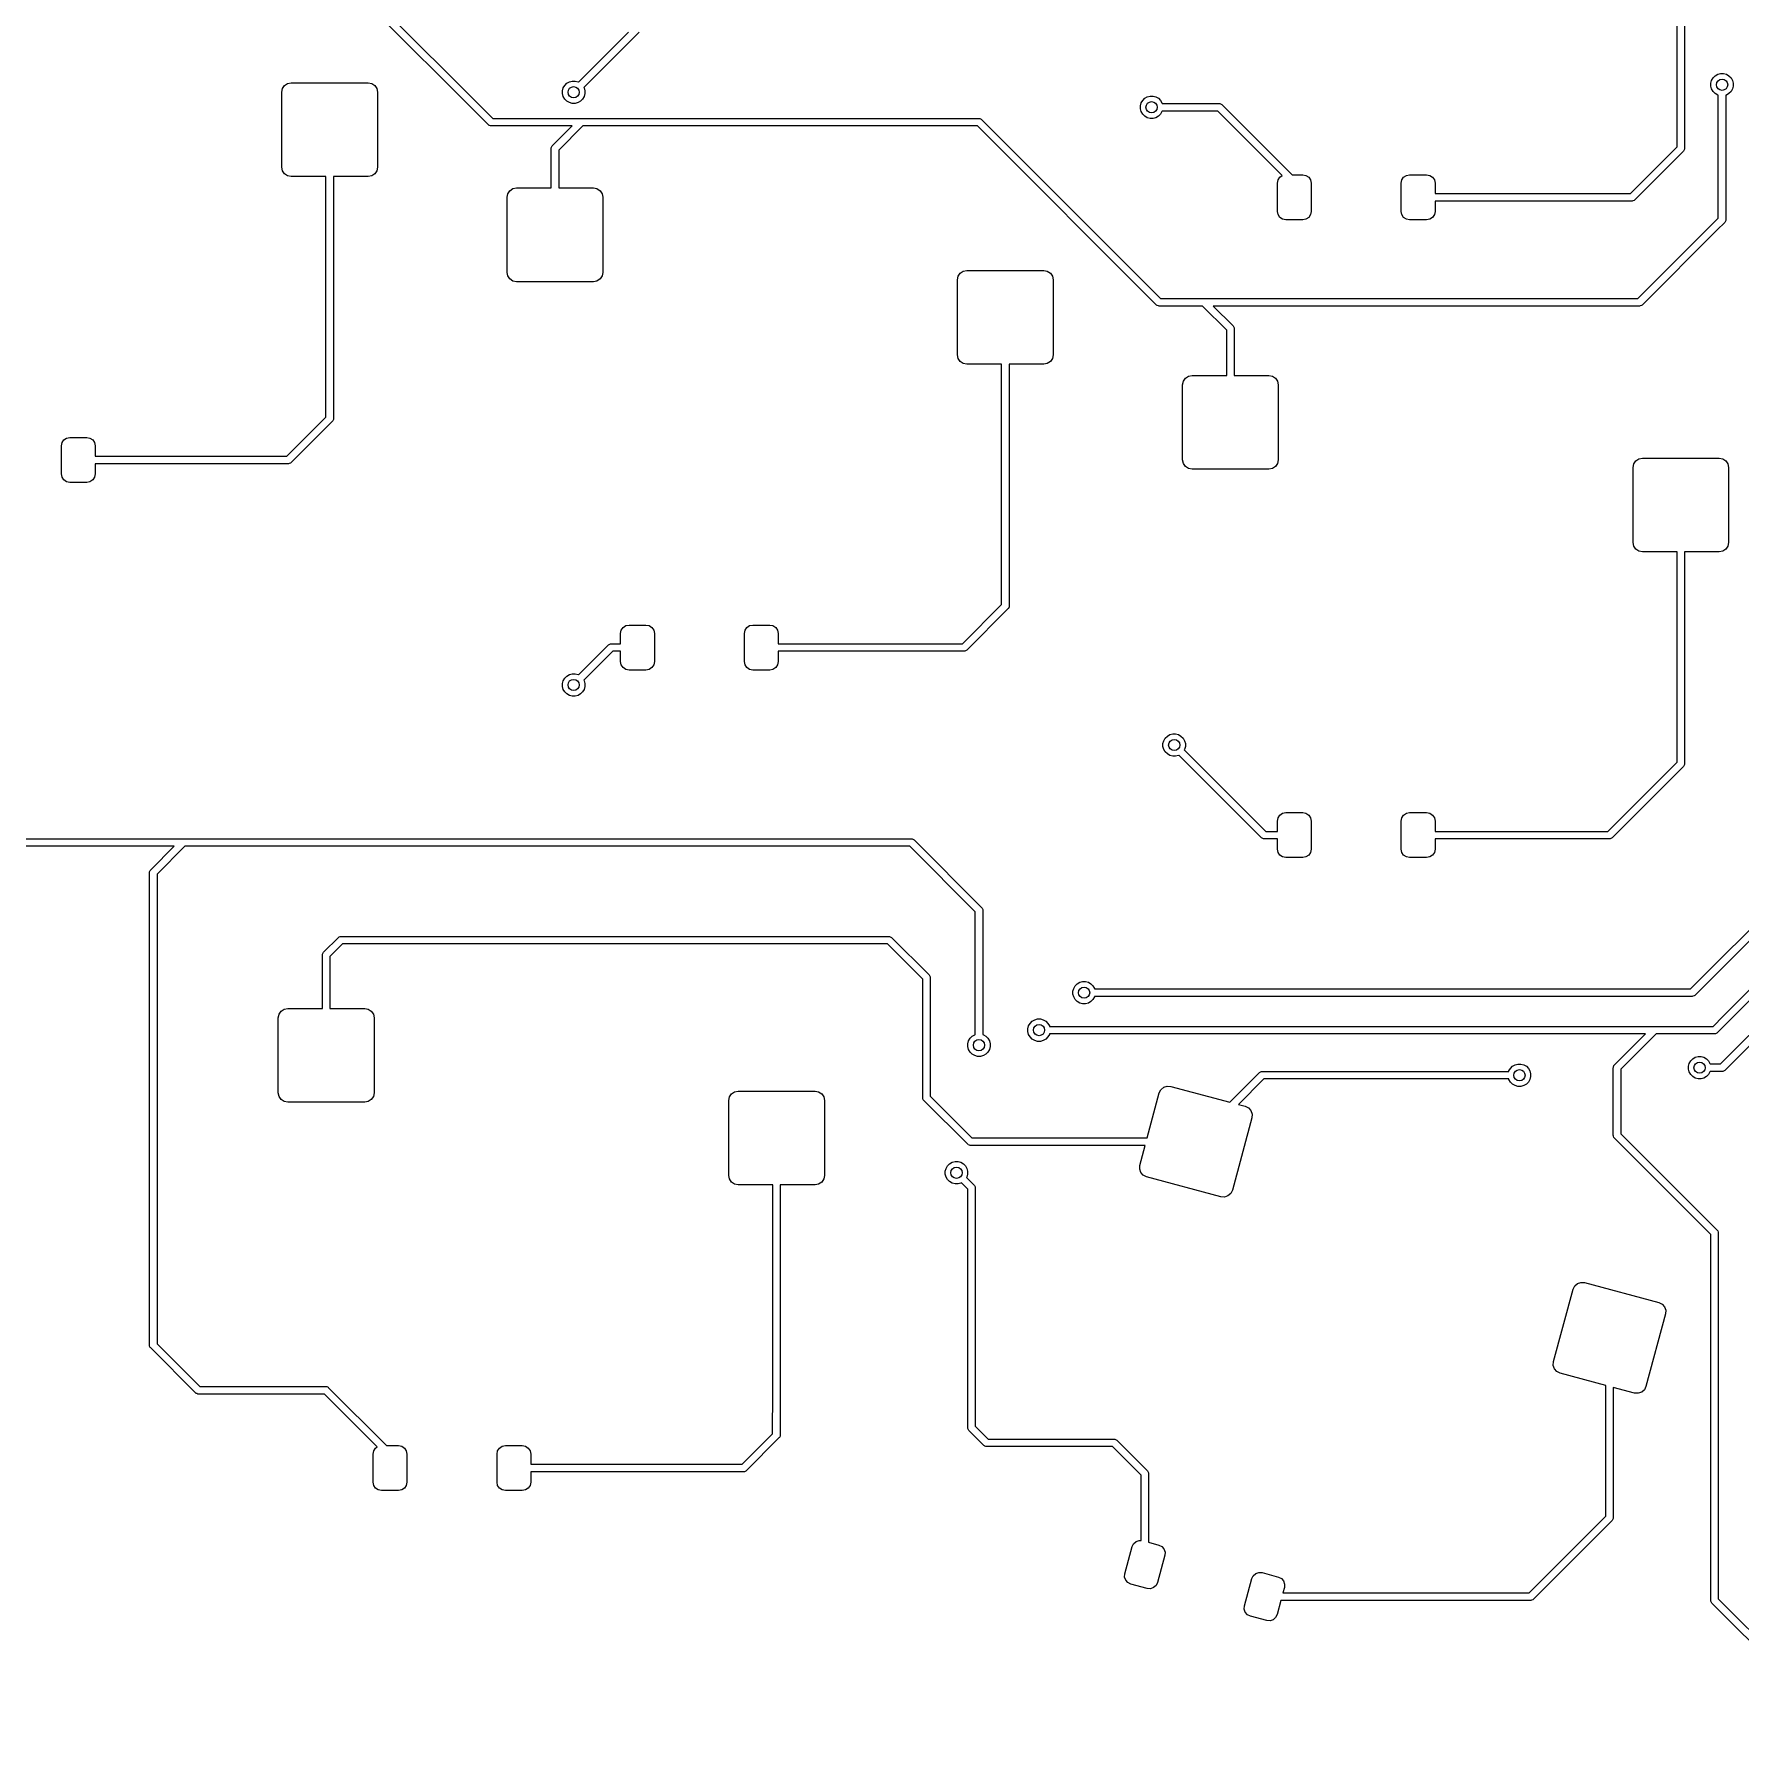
# Model space of a CAD drawing. Extents: x -0.32 to 5.67, y -3.44 to 0.73.
# Drawn here: x 2.151 to 3.941, y -3.153 to -1.364 of the extents above; entities that cross this region are included whole.
import ezdxf

# ---------------------------------------------------------------- set-up
doc = ezdxf.new("R2010")
doc.units = 0
doc.header["$MEASUREMENT"] = 0
doc.layers.add('BLACK', color=7, linetype='CONTINUOUS')

msp = doc.modelspace()

# ---------------------------------------------------------------- linework, layer by layer
at = {"layer": 'BLACK', "linetype": 'CONTINUOUS'}
for p, q in [((3.874, -1.4826), (3.874, -1.2382)), ((3.8819, -1.2382), (3.8819, -1.4843)), ((2.6271, -1.4595), (2.4472, -1.2795)), ((2.4516, -1.2728), (2.6316, -1.4528)), ((2.7216, -1.4146), (2.7741, -1.3621)), ((2.7851, -1.3622), (2.7271, -1.4202)), ((2.7093, -1.4158), (2.712, -1.4143)), ((2.712, -1.4143), (2.715, -1.4135)), ((2.715, -1.4135), (2.7181, -1.4135)), ((2.7181, -1.4135), (2.7211, -1.4143)), ((2.7211, -1.4143), (2.7216, -1.4146)), ((3.9095, -1.4158), (3.9103, -1.4128)), ((3.9103, -1.4128), (3.9119, -1.4101)), ((3.9119, -1.4101), (3.9141, -1.408)), ((3.9141, -1.408), (3.9167, -1.4064)), ((3.9167, -1.4064), (3.9197, -1.4056)), ((3.9197, -1.4056), (3.9228, -1.4056)), ((3.9228, -1.4056), (3.9258, -1.4064)), ((3.9258, -1.4064), (3.9284, -1.408)), ((3.9284, -1.408), (3.9306, -1.4101)), ((3.9306, -1.4101), (3.9322, -1.4128)), ((3.9322, -1.4128), (3.933, -1.4158)), ((2.4104, -1.4252), (2.4112, -1.4214)), ((2.4104, -1.5039), (2.4104, -1.4252)), ((2.4112, -1.4214), (2.4133, -1.4182)), ((2.4133, -1.4182), (2.4165, -1.4161)), ((2.4165, -1.4161), (2.4203, -1.4154)), ((2.4203, -1.4154), (2.501, -1.4154)), ((2.501, -1.4154), (2.5048, -1.4161)), ((2.5048, -1.4161), (2.5079, -1.4182)), ((2.5079, -1.4182), (2.5101, -1.4214)), ((2.5101, -1.4214), (2.5108, -1.4252)), ((2.5108, -1.4252), (2.5108, -1.5039)), ((2.7048, -1.4237), (2.7056, -1.4207)), ((2.7048, -1.4267), (2.7048, -1.4237)), ((2.7056, -1.4297), (2.7048, -1.4267)), ((2.7056, -1.4207), (2.7072, -1.418)), ((2.7072, -1.4324), (2.7056, -1.4297)), ((2.7072, -1.418), (2.7093, -1.4158)), ((2.7274, -1.4297), (2.7259, -1.4324)), ((2.7271, -1.4202), (2.7274, -1.4207)), ((2.7274, -1.4207), (2.7282, -1.4237)), ((2.7282, -1.4267), (2.7274, -1.4297)), ((2.7282, -1.4237), (2.7282, -1.4267)), ((3.3135, -1.4338), (3.3156, -1.4316)), ((3.3156, -1.4316), (3.3183, -1.43)), ((3.3183, -1.43), (3.3213, -1.4292)), ((3.3213, -1.4292), (3.3244, -1.4292)), ((3.3244, -1.4292), (3.3274, -1.43)), ((3.3274, -1.43), (3.33, -1.4316)), ((3.33, -1.4316), (3.3322, -1.4338)), ((3.9095, -1.4189), (3.9095, -1.4158)), ((3.9103, -1.4218), (3.9095, -1.4189)), ((3.9119, -1.4245), (3.9103, -1.4218)), ((3.9141, -1.4267), (3.9119, -1.4245)), ((3.9167, -1.4282), (3.9141, -1.4267)), ((3.9173, -1.4284), (3.9167, -1.4282)), ((3.9173, -1.5574), (3.9173, -1.4284)), ((3.9258, -1.4282), (3.9252, -1.4284)), ((3.9252, -1.4284), (3.9252, -1.5591)), ((3.9284, -1.4267), (3.9258, -1.4282)), ((3.9306, -1.4245), (3.9284, -1.4267)), ((3.9322, -1.4218), (3.9306, -1.4245)), ((3.933, -1.4189), (3.9322, -1.4218)), ((3.933, -1.4158), (3.933, -1.4189)), ((2.7093, -1.4346), (2.7072, -1.4324)), ((2.712, -1.4361), (2.7093, -1.4346)), ((2.715, -1.4369), (2.712, -1.4361)), ((2.7181, -1.4369), (2.715, -1.4369)), ((2.7211, -1.4361), (2.7181, -1.4369)), ((2.7237, -1.4346), (2.7211, -1.4361)), ((2.7259, -1.4324), (2.7237, -1.4346)), ((3.3111, -1.4394), (3.3119, -1.4364)), ((3.3111, -1.4425), (3.3111, -1.4394)), ((3.3119, -1.4455), (3.3111, -1.4425)), ((3.3119, -1.4364), (3.3135, -1.4338)), ((3.3135, -1.4481), (3.3119, -1.4455)), ((3.3156, -1.4503), (3.3135, -1.4481)), ((3.3322, -1.4481), (3.33, -1.4503)), ((3.3322, -1.4338), (3.3337, -1.4364)), ((3.3337, -1.4455), (3.3322, -1.4481)), ((3.3337, -1.4364), (3.3339, -1.437)), ((3.3339, -1.4449), (3.3337, -1.4455)), ((3.3339, -1.437), (3.3937, -1.437)), ((3.3921, -1.4449), (3.3339, -1.4449)), ((3.4599, -1.5127), (3.3921, -1.4449)), ((3.3937, -1.437), (3.3945, -1.4371)), ((3.3945, -1.4371), (3.3959, -1.4377)), ((3.3959, -1.4377), (3.3965, -1.4382)), ((3.3965, -1.4382), (3.4701, -1.5118)), ((2.6277, -1.46), (2.6271, -1.4595)), ((2.6281, -1.4601), (2.6277, -1.46)), ((2.6292, -1.4606), (2.6281, -1.4601)), ((2.6299, -1.4606), (2.6292, -1.4606)), ((2.7149, -1.4606), (2.6299, -1.4606)), ((2.6316, -1.4528), (2.7244, -1.4528)), ((2.6941, -1.4815), (2.7149, -1.4606)), ((2.726, -1.4606), (2.7008, -1.4859)), ((2.7244, -1.4528), (3.1417, -1.4528)), ((3.1401, -1.4606), (2.726, -1.4606)), ((3.3279, -1.6485), (3.1401, -1.4606)), ((3.1417, -1.4528), (3.1425, -1.4528)), ((3.1425, -1.4528), (3.1439, -1.4534)), ((3.1439, -1.4534), (3.1445, -1.4539)), ((3.1445, -1.4539), (3.3323, -1.6417)), ((3.3183, -1.4519), (3.3156, -1.4503)), ((3.3213, -1.4527), (3.3183, -1.4519)), ((3.3244, -1.4527), (3.3213, -1.4527)), ((3.3274, -1.4519), (3.3244, -1.4527)), ((3.33, -1.4503), (3.3274, -1.4519)), ((2.6929, -1.4843), (2.693, -1.4835)), ((2.6929, -1.5256), (2.6929, -1.4843)), ((2.693, -1.4835), (2.6936, -1.4821)), ((2.6936, -1.4821), (2.6941, -1.4815)), ((2.6936, -1.4821), (2.6936, -1.4821)), ((2.7008, -1.4859), (2.7008, -1.5256)), ((3.8251, -1.5315), (3.874, -1.4826)), ((3.8818, -1.485), (3.8812, -1.4864)), ((3.8819, -1.4843), (3.8818, -1.485)), ((2.4112, -1.5077), (2.4104, -1.5039)), ((2.5108, -1.5039), (2.5101, -1.5077)), ((3.8807, -1.487), (3.8296, -1.5382)), ((3.8812, -1.4864), (3.8807, -1.487)), ((2.4133, -1.5109), (2.4112, -1.5077)), ((2.4165, -1.513), (2.4133, -1.5109)), ((2.4203, -1.5138), (2.4165, -1.513)), ((2.4567, -1.5138), (2.4203, -1.5138)), ((2.4567, -1.7661), (2.4567, -1.5138)), ((2.501, -1.5138), (2.4646, -1.5138)), ((2.4646, -1.5138), (2.4646, -1.7677)), ((2.5048, -1.513), (2.501, -1.5138)), ((2.5079, -1.5109), (2.5048, -1.513)), ((2.5101, -1.5077), (2.5079, -1.5109)), ((3.4547, -1.5207), (3.4554, -1.5173)), ((3.4547, -1.5502), (3.4547, -1.5207)), ((3.4554, -1.5173), (3.4573, -1.5144)), ((3.4573, -1.5144), (3.4599, -1.5127)), ((3.4701, -1.5118), (3.4813, -1.5118)), ((3.4813, -1.5118), (3.4847, -1.5125)), ((3.4847, -1.5125), (3.4876, -1.5144)), ((3.4876, -1.5144), (3.4895, -1.5173)), ((3.4895, -1.5173), (3.4902, -1.5207)), ((3.4902, -1.5207), (3.4902, -1.5502)), ((3.5846, -1.5207), (3.5853, -1.5173)), ((3.5846, -1.5502), (3.5846, -1.5207)), ((3.5853, -1.5173), (3.5872, -1.5144)), ((3.5872, -1.5144), (3.5901, -1.5125)), ((3.5901, -1.5125), (3.5935, -1.5118)), ((3.5935, -1.5118), (3.6112, -1.5118)), ((3.6112, -1.5118), (3.6146, -1.5125)), ((3.6146, -1.5125), (3.6175, -1.5144)), ((3.6175, -1.5144), (3.6194, -1.5173)), ((3.6194, -1.5173), (3.6201, -1.5207)), ((3.6201, -1.5207), (3.6201, -1.5315)), ((2.6467, -1.5354), (2.6474, -1.5317)), ((2.6467, -1.6142), (2.6467, -1.5354)), ((2.6474, -1.5317), (2.6495, -1.5285)), ((2.6495, -1.5285), (2.6527, -1.5263)), ((2.6527, -1.5263), (2.6565, -1.5256)), ((2.6565, -1.5256), (2.6929, -1.5256)), ((2.7008, -1.5256), (2.7372, -1.5256)), ((2.7372, -1.5256), (2.741, -1.5263)), ((2.741, -1.5263), (2.7442, -1.5285)), ((2.7442, -1.5285), (2.7463, -1.5317)), ((2.7463, -1.5317), (2.747, -1.5354)), ((2.747, -1.5354), (2.747, -1.6142)), ((3.6201, -1.5315), (3.8251, -1.5315)), ((3.8268, -1.5394), (3.6201, -1.5394)), ((3.6201, -1.5394), (3.6201, -1.5502)), ((3.8275, -1.5393), (3.8268, -1.5394)), ((3.829, -1.5387), (3.8275, -1.5393)), ((3.8296, -1.5382), (3.829, -1.5387)), ((3.4554, -1.5536), (3.4547, -1.5502)), ((3.4573, -1.5565), (3.4554, -1.5536)), ((3.4602, -1.5584), (3.4573, -1.5565)), ((3.4876, -1.5565), (3.4847, -1.5584)), ((3.4895, -1.5536), (3.4876, -1.5565)), ((3.4902, -1.5502), (3.4895, -1.5536)), ((3.5853, -1.5536), (3.5846, -1.5502)), ((3.5872, -1.5565), (3.5853, -1.5536)), ((3.5901, -1.5584), (3.5872, -1.5565)), ((3.6175, -1.5565), (3.6146, -1.5584)), ((3.6194, -1.5536), (3.6175, -1.5565)), ((3.6201, -1.5502), (3.6194, -1.5536)), ((3.9106, -1.5641), (3.9173, -1.5574)), ((3.4636, -1.5591), (3.4602, -1.5584)), ((3.4813, -1.5591), (3.4636, -1.5591)), ((3.4847, -1.5584), (3.4813, -1.5591)), ((3.5935, -1.5591), (3.5901, -1.5584)), ((3.6112, -1.5591), (3.5935, -1.5591)), ((3.6146, -1.5584), (3.6112, -1.5591)), ((3.833, -1.6417), (3.9106, -1.5641)), ((3.9162, -1.5697), (3.8374, -1.6485)), ((3.924, -1.5618), (3.9162, -1.5697)), ((3.9162, -1.5697), (3.9162, -1.5697)), ((3.9245, -1.5612), (3.924, -1.5618)), ((3.9251, -1.5598), (3.9245, -1.5612)), ((3.9252, -1.5591), (3.9251, -1.5598)), ((2.6474, -1.6179), (2.6467, -1.6142)), ((2.6495, -1.6211), (2.6474, -1.6179)), ((2.6527, -1.6233), (2.6495, -1.6211)), ((2.6565, -1.624), (2.6527, -1.6233)), ((2.7372, -1.624), (2.6565, -1.624)), ((2.741, -1.6233), (2.7372, -1.624)), ((2.7442, -1.6211), (2.741, -1.6233)), ((2.7463, -1.6179), (2.7442, -1.6211)), ((2.747, -1.6142), (2.7463, -1.6179)), ((3.1191, -1.622), (3.1198, -1.6183)), ((3.1191, -1.7008), (3.1191, -1.622)), ((3.1198, -1.6183), (3.122, -1.6151)), ((3.122, -1.6151), (3.1252, -1.613)), ((3.1252, -1.613), (3.1289, -1.6122)), ((3.1289, -1.6122), (3.2096, -1.6122)), ((3.2096, -1.6122), (3.2134, -1.613)), ((3.2134, -1.613), (3.2166, -1.6151)), ((3.2166, -1.6151), (3.2187, -1.6183)), ((3.2187, -1.6183), (3.2195, -1.622)), ((3.2195, -1.622), (3.2195, -1.7008)), ((3.3323, -1.6417), (3.378, -1.6417)), ((3.378, -1.6417), (3.833, -1.6417)), ((3.3285, -1.6489), (3.3279, -1.6485)), ((3.3299, -1.6495), (3.3285, -1.6489)), ((3.3307, -1.6496), (3.3299, -1.6495)), ((3.3763, -1.6496), (3.3307, -1.6496)), ((3.4016, -1.6749), (3.3763, -1.6496)), ((3.8346, -1.6496), (3.3875, -1.6496)), ((3.3875, -1.6496), (3.4083, -1.6704)), ((3.8354, -1.6495), (3.8346, -1.6496)), ((3.8368, -1.6489), (3.8354, -1.6495)), ((3.8374, -1.6485), (3.8368, -1.6489)), ((3.4016, -1.7224), (3.4016, -1.6749)), ((3.4083, -1.6704), (3.4088, -1.671)), ((3.4088, -1.671), (3.4088, -1.671)), ((3.4088, -1.671), (3.4094, -1.6725)), ((3.4094, -1.6725), (3.4094, -1.6732)), ((3.4094, -1.6732), (3.4094, -1.7224)), ((3.1198, -1.7046), (3.1191, -1.7008)), ((3.2195, -1.7008), (3.2187, -1.7046)), ((3.122, -1.7077), (3.1198, -1.7046)), ((3.1252, -1.7099), (3.122, -1.7077)), ((3.1289, -1.7106), (3.1252, -1.7099)), ((3.1654, -1.7106), (3.1289, -1.7106)), ((3.1654, -1.9629), (3.1654, -1.7106)), ((3.2096, -1.7106), (3.1732, -1.7106)), ((3.1732, -1.7106), (3.1732, -1.9646)), ((3.2134, -1.7099), (3.2096, -1.7106)), ((3.2166, -1.7077), (3.2134, -1.7099)), ((3.2187, -1.7046), (3.2166, -1.7077)), ((3.3553, -1.7323), (3.3561, -1.7285)), ((3.3553, -1.811), (3.3553, -1.7323)), ((3.3561, -1.7285), (3.3582, -1.7253)), ((3.3582, -1.7253), (3.3614, -1.7232)), ((3.3614, -1.7232), (3.3652, -1.7224)), ((3.3652, -1.7224), (3.4016, -1.7224)), ((3.4094, -1.7224), (3.4459, -1.7224)), ((3.4459, -1.7224), (3.4496, -1.7232)), ((3.4496, -1.7232), (3.4528, -1.7253)), ((3.4528, -1.7253), (3.455, -1.7285)), ((3.455, -1.7285), (3.4557, -1.7323)), ((3.4557, -1.7323), (3.4557, -1.811)), ((2.4157, -1.8071), (2.4567, -1.7661)), ((2.4634, -1.7705), (2.4201, -1.8138)), ((2.4639, -1.7699), (2.4634, -1.7705)), ((2.4645, -1.7685), (2.4639, -1.7699)), ((2.4646, -1.7677), (2.4645, -1.7685)), ((2.1798, -1.7929), (2.1817, -1.79)), ((2.1817, -1.79), (2.1846, -1.7881)), ((2.1846, -1.7881), (2.188, -1.7874)), ((2.188, -1.7874), (2.2057, -1.7874)), ((2.2057, -1.7874), (2.2091, -1.7881)), ((2.2091, -1.7881), (2.212, -1.79)), ((2.212, -1.79), (2.2139, -1.7929)), ((2.1791, -1.7963), (2.1798, -1.7929)), ((2.1791, -1.8258), (2.1791, -1.7963)), ((2.2139, -1.7929), (2.2146, -1.7963)), ((2.2146, -1.7963), (2.2146, -1.8071)), ((2.2146, -1.8071), (2.4157, -1.8071)), ((2.1798, -1.8292), (2.1791, -1.8258)), ((2.2146, -1.8258), (2.2139, -1.8292)), ((2.4173, -1.815), (2.2146, -1.815)), ((2.2146, -1.815), (2.2146, -1.8258)), ((2.4181, -1.8149), (2.4173, -1.815)), ((2.4195, -1.8143), (2.4181, -1.8149)), ((2.4201, -1.8138), (2.4195, -1.8143)), ((3.3561, -1.8148), (3.3553, -1.811)), ((3.3582, -1.818), (3.3561, -1.8148)), ((3.3614, -1.8201), (3.3582, -1.818)), ((3.3652, -1.8209), (3.3614, -1.8201)), ((3.4459, -1.8209), (3.3652, -1.8209)), ((3.4496, -1.8201), (3.4459, -1.8209)), ((3.4528, -1.818), (3.4496, -1.8201)), ((3.455, -1.8148), (3.4528, -1.818)), ((3.4557, -1.811), (3.455, -1.8148)), ((3.8278, -1.8189), (3.8285, -1.8151)), ((3.8278, -1.8976), (3.8278, -1.8189)), ((3.8285, -1.8151), (3.8306, -1.8119)), ((3.8306, -1.8119), (3.8338, -1.8098)), ((3.8338, -1.8098), (3.8376, -1.8091)), ((3.8376, -1.8091), (3.9183, -1.8091)), ((3.9183, -1.8091), (3.9221, -1.8098)), ((3.9221, -1.8098), (3.9253, -1.8119)), ((3.9253, -1.8119), (3.9274, -1.8151)), ((3.9274, -1.8151), (3.9281, -1.8189)), ((3.9281, -1.8189), (3.9281, -1.8976)), ((2.1817, -1.8321), (2.1798, -1.8292)), ((2.1846, -1.834), (2.1817, -1.8321)), ((2.188, -1.8346), (2.1846, -1.834)), ((2.2057, -1.8346), (2.188, -1.8346)), ((2.2091, -1.834), (2.2057, -1.8346)), ((2.212, -1.8321), (2.2091, -1.834)), ((2.2139, -1.8292), (2.212, -1.8321)), ((3.8285, -1.9014), (3.8278, -1.8976)), ((3.9281, -1.8976), (3.9274, -1.9014)), ((3.8306, -1.9046), (3.8285, -1.9014)), ((3.8338, -1.9067), (3.8306, -1.9046)), ((3.8376, -1.9075), (3.8338, -1.9067)), ((3.874, -1.9075), (3.8376, -1.9075)), ((3.874, -2.1283), (3.874, -1.9075)), ((3.9183, -1.9075), (3.8819, -1.9075)), ((3.8819, -1.9075), (3.8819, -2.1299)), ((3.9221, -1.9067), (3.9183, -1.9075)), ((3.9253, -1.9046), (3.9221, -1.9067)), ((3.9274, -1.9014), (3.9253, -1.9046)), ((3.1244, -2.0039), (3.1654, -1.9629)), ((3.1721, -1.9674), (3.1288, -2.0107)), ((3.1726, -1.9668), (3.1721, -1.9674)), ((3.1732, -1.9653), (3.1726, -1.9668)), ((3.1732, -1.9646), (3.1732, -1.9653)), ((2.7664, -1.9897), (2.7683, -1.9868)), ((2.7683, -1.9868), (2.7712, -1.9849)), ((2.7712, -1.9849), (2.7746, -1.9843)), ((2.7746, -1.9843), (2.7923, -1.9843)), ((2.7923, -1.9843), (2.7957, -1.9849)), ((2.7957, -1.9849), (2.7986, -1.9868)), ((2.7986, -1.9868), (2.8005, -1.9897)), ((2.8963, -1.9897), (2.8983, -1.9868)), ((2.8983, -1.9868), (2.9011, -1.9849)), ((2.9011, -1.9849), (2.9045, -1.9843)), ((2.9045, -1.9843), (2.9222, -1.9843)), ((2.9222, -1.9843), (2.9256, -1.9849)), ((2.9256, -1.9849), (2.9285, -1.9868)), ((2.9285, -1.9868), (2.9304, -1.9897)), ((2.7216, -2.0366), (2.7531, -2.0051)), ((2.7531, -2.0051), (2.7537, -2.0046)), ((2.7537, -2.0046), (2.7551, -2.004)), ((2.7551, -2.004), (2.7559, -2.0039)), ((2.7559, -2.0039), (2.7657, -2.0039)), ((2.7657, -1.9931), (2.7664, -1.9897)), ((2.7657, -2.0039), (2.7657, -1.9931)), ((2.8005, -1.9897), (2.8012, -1.9931)), ((2.8012, -1.9931), (2.8012, -2.0226)), ((2.8957, -1.9931), (2.8963, -1.9897)), ((2.8957, -2.0226), (2.8957, -1.9931)), ((2.9304, -1.9897), (2.9311, -1.9931)), ((2.9311, -1.9931), (2.9311, -2.0039)), ((2.9311, -2.0039), (3.1244, -2.0039)), ((2.7575, -2.0118), (2.7271, -2.0422)), ((2.7657, -2.0118), (2.7575, -2.0118)), ((2.7657, -2.0226), (2.7657, -2.0118)), ((2.7664, -2.026), (2.7657, -2.0226)), ((2.8012, -2.0226), (2.8005, -2.026)), ((2.8963, -2.026), (2.8957, -2.0226)), ((2.9311, -2.0226), (2.9304, -2.026)), ((3.126, -2.0118), (2.9311, -2.0118)), ((2.9311, -2.0118), (2.9311, -2.0226)), ((3.1268, -2.0117), (3.126, -2.0118)), ((3.1282, -2.0111), (3.1268, -2.0117)), ((3.1288, -2.0107), (3.1282, -2.0111)), ((2.7056, -2.0427), (2.7072, -2.0401)), ((2.7072, -2.0401), (2.7093, -2.0379)), ((2.7093, -2.0379), (2.712, -2.0363)), ((2.712, -2.0363), (2.715, -2.0355)), ((2.715, -2.0355), (2.7181, -2.0355)), ((2.7181, -2.0355), (2.7211, -2.0363)), ((2.7211, -2.0363), (2.7216, -2.0366)), ((2.7683, -2.0289), (2.7664, -2.026)), ((2.7712, -2.0308), (2.7683, -2.0289)), ((2.7746, -2.0315), (2.7712, -2.0308)), ((2.7923, -2.0315), (2.7746, -2.0315)), ((2.7957, -2.0308), (2.7923, -2.0315)), ((2.7986, -2.0289), (2.7957, -2.0308)), ((2.8005, -2.026), (2.7986, -2.0289)), ((2.8983, -2.0289), (2.8963, -2.026)), ((2.9011, -2.0308), (2.8983, -2.0289)), ((2.9045, -2.0315), (2.9011, -2.0308)), ((2.9222, -2.0315), (2.9045, -2.0315)), ((2.9256, -2.0308), (2.9222, -2.0315)), ((2.9285, -2.0289), (2.9256, -2.0308)), ((2.9304, -2.026), (2.9285, -2.0289)), ((2.7048, -2.0457), (2.7056, -2.0427)), ((2.7048, -2.0488), (2.7048, -2.0457)), ((2.7056, -2.0518), (2.7048, -2.0488)), ((2.7072, -2.0544), (2.7056, -2.0518)), ((2.7093, -2.0566), (2.7072, -2.0544)), ((2.712, -2.0582), (2.7093, -2.0566)), ((2.715, -2.059), (2.712, -2.0582)), ((2.7181, -2.059), (2.715, -2.059)), ((2.7211, -2.0582), (2.7181, -2.059)), ((2.7237, -2.0566), (2.7211, -2.0582)), ((2.7259, -2.0544), (2.7237, -2.0566)), ((2.7274, -2.0518), (2.7259, -2.0544)), ((2.7271, -2.0422), (2.7274, -2.0427)), ((2.7274, -2.0427), (2.7282, -2.0457)), ((2.7282, -2.0488), (2.7274, -2.0518)), ((2.7282, -2.0457), (2.7282, -2.0488)), ((3.3347, -2.1087), (3.3355, -2.1057)), ((3.3347, -2.1118), (3.3347, -2.1087)), ((3.3355, -2.1148), (3.3347, -2.1118)), ((3.3355, -2.1057), (3.3371, -2.103)), ((3.3371, -2.103), (3.3393, -2.1009)), ((3.3393, -2.1009), (3.3419, -2.0993)), ((3.3419, -2.0993), (3.3449, -2.0985)), ((3.3449, -2.0985), (3.348, -2.0985)), ((3.348, -2.0985), (3.351, -2.0993)), ((3.351, -2.0993), (3.3536, -2.1009)), ((3.3536, -2.1009), (3.3558, -2.103)), ((3.3558, -2.103), (3.3574, -2.1057)), ((3.3574, -2.1057), (3.3582, -2.1087)), ((3.3582, -2.1118), (3.3574, -2.1148)), ((3.3582, -2.1087), (3.3582, -2.1118)), ((3.3371, -2.1174), (3.3355, -2.1148)), ((3.3393, -2.1196), (3.3371, -2.1174)), ((3.3419, -2.1211), (3.3393, -2.1196)), ((3.3449, -2.1219), (3.3419, -2.1211)), ((3.348, -2.1219), (3.3449, -2.1219)), ((3.351, -2.1211), (3.348, -2.1219)), ((3.3515, -2.1208), (3.351, -2.1211)), ((3.4382, -2.2075), (3.3515, -2.1208)), ((3.3574, -2.1148), (3.3571, -2.1153)), ((3.3571, -2.1153), (3.4426, -2.2008)), ((3.8015, -2.2008), (3.874, -2.1283)), ((3.8819, -2.1299), (3.8818, -2.1307)), ((3.8807, -2.1327), (3.8059, -2.2075)), ((3.8812, -2.1321), (3.8807, -2.1327)), ((3.8818, -2.1307), (3.8812, -2.1321)), ((3.4554, -2.1866), (3.4573, -2.1837)), ((3.4573, -2.1837), (3.4602, -2.1818)), ((3.4602, -2.1818), (3.4636, -2.1811)), ((3.4636, -2.1811), (3.4813, -2.1811)), ((3.4813, -2.1811), (3.4847, -2.1818)), ((3.4847, -2.1818), (3.4876, -2.1837)), ((3.4876, -2.1837), (3.4895, -2.1866)), ((3.5853, -2.1866), (3.5872, -2.1837)), ((3.5872, -2.1837), (3.5901, -2.1818)), ((3.5901, -2.1818), (3.5935, -2.1811)), ((3.5935, -2.1811), (3.6112, -2.1811)), ((3.6112, -2.1811), (3.6146, -2.1818)), ((3.6146, -2.1818), (3.6175, -2.1837)), ((3.6175, -2.1837), (3.6194, -2.1866)), ((3.4426, -2.2008), (3.4547, -2.2008)), ((3.4547, -2.19), (3.4554, -2.1866)), ((3.4547, -2.2008), (3.4547, -2.19)), ((3.4895, -2.1866), (3.4902, -2.19)), ((3.4902, -2.19), (3.4902, -2.2195)), ((3.5846, -2.19), (3.5853, -2.1866)), ((3.5846, -2.2195), (3.5846, -2.19)), ((3.6194, -2.1866), (3.6201, -2.19)), ((3.6201, -2.19), (3.6201, -2.2008)), ((3.6201, -2.2008), (3.8015, -2.2008)), ((1.126, -2.2087), (2.3071, -2.2087)), ((2.2976, -2.2165), (1.1276, -2.2165)), ((2.2728, -2.2413), (2.2976, -2.2165)), ((2.3087, -2.2165), (2.2795, -2.2457)), ((2.3071, -2.2087), (2.6299, -2.2087)), ((2.6299, -2.2165), (2.3087, -2.2165)), ((2.6299, -2.2087), (2.6457, -2.2087)), ((2.6457, -2.2165), (2.6299, -2.2165)), ((2.6457, -2.2087), (3.0709, -2.2087)), ((3.0692, -2.2165), (2.6457, -2.2165)), ((3.1378, -2.2851), (3.0692, -2.2165)), ((3.0709, -2.2087), (3.0716, -2.2087)), ((3.0716, -2.2087), (3.0731, -2.2093)), ((3.0731, -2.2093), (3.0737, -2.2098)), ((3.0737, -2.2098), (3.1445, -2.2807)), ((3.4388, -2.208), (3.4382, -2.2075)), ((3.4402, -2.2086), (3.4388, -2.208)), ((3.4409, -2.2087), (3.4402, -2.2086)), ((3.4547, -2.2087), (3.4409, -2.2087)), ((3.4547, -2.2195), (3.4547, -2.2087)), ((3.4554, -2.2229), (3.4547, -2.2195)), ((3.4902, -2.2195), (3.4895, -2.2229)), ((3.5853, -2.2229), (3.5846, -2.2195)), ((3.6201, -2.2195), (3.6194, -2.2229)), ((3.8031, -2.2087), (3.6201, -2.2087)), ((3.6201, -2.2087), (3.6201, -2.2195)), ((3.8039, -2.2086), (3.8031, -2.2087)), ((3.8053, -2.208), (3.8039, -2.2086)), ((3.8059, -2.2075), (3.8053, -2.208)), ((3.4573, -2.2258), (3.4554, -2.2229)), ((3.4602, -2.2277), (3.4573, -2.2258)), ((3.4636, -2.2283), (3.4602, -2.2277)), ((3.4813, -2.2283), (3.4636, -2.2283)), ((3.4847, -2.2277), (3.4813, -2.2283)), ((3.4876, -2.2258), (3.4847, -2.2277)), ((3.4895, -2.2229), (3.4876, -2.2258)), ((3.5872, -2.2258), (3.5853, -2.2229)), ((3.5901, -2.2277), (3.5872, -2.2258)), ((3.5935, -2.2283), (3.5901, -2.2277)), ((3.6112, -2.2283), (3.5935, -2.2283)), ((3.6146, -2.2277), (3.6112, -2.2283)), ((3.6175, -2.2258), (3.6146, -2.2277)), ((3.6194, -2.2229), (3.6175, -2.2258)), ((2.2717, -2.2433), (2.2723, -2.2419)), ((2.2717, -2.2441), (2.2717, -2.2433)), ((2.2717, -2.7402), (2.2717, -2.2441)), ((2.2723, -2.2419), (2.2728, -2.2413)), ((2.2795, -2.2457), (2.2795, -2.7385)), ((3.8881, -2.3661), (3.9893, -2.2649)), ((3.9938, -2.2717), (3.8925, -2.3729)), ((3.1378, -2.4141), (3.1378, -2.2851)), ((3.1445, -2.2807), (3.145, -2.2813)), ((3.145, -2.2813), (3.145, -2.2813)), ((3.145, -2.2813), (3.1456, -2.2827)), ((3.1456, -2.2827), (3.1457, -2.2835)), ((3.1457, -2.2835), (3.1457, -2.4141)), ((3.9224, -2.3949), (4.0208, -2.2964)), ((4.0253, -2.3031), (3.928, -2.4004)), ((2.4541, -2.3277), (2.4697, -2.3122)), ((2.4741, -2.3189), (2.4609, -2.3321)), ((2.4697, -2.3122), (2.4703, -2.3117)), ((2.4703, -2.3117), (2.4707, -2.3115)), ((2.4707, -2.3115), (2.4717, -2.3111)), ((2.4717, -2.3111), (2.4724, -2.311)), ((2.4724, -2.311), (3.0472, -2.311)), ((3.0456, -2.3189), (2.4741, -2.3189)), ((3.0827, -2.356), (3.0456, -2.3189)), ((3.0472, -2.311), (3.048, -2.3111)), ((3.048, -2.3111), (3.0494, -2.3117)), ((3.0494, -2.3117), (3.05, -2.3122)), ((3.05, -2.3122), (3.0894, -2.3515)), ((2.453, -2.3305), (2.4531, -2.3297)), ((2.453, -2.3866), (2.453, -2.3305)), ((2.4531, -2.3297), (2.4537, -2.3283)), ((2.4537, -2.3283), (2.4541, -2.3277)), ((2.4609, -2.3321), (2.4609, -2.3866)), ((3.9196, -2.4449), (4.0366, -2.3279)), ((4.041, -2.3346), (3.924, -2.4516)), ((3.0827, -2.4803), (3.0827, -2.356)), ((3.0894, -2.3515), (3.0899, -2.3521)), ((3.0899, -2.3521), (3.0905, -2.3536)), ((3.0905, -2.3536), (3.0906, -2.3543)), ((3.0906, -2.3543), (3.0906, -2.4787)), ((3.2411, -2.3656), (3.2426, -2.3629)), ((3.2426, -2.3629), (3.2448, -2.3607)), ((3.2448, -2.3607), (3.2474, -2.3592)), ((3.2474, -2.3592), (3.2504, -2.3584)), ((3.2504, -2.3584), (3.2535, -2.3584)), ((3.2535, -2.3584), (3.2565, -2.3592)), ((3.2565, -2.3592), (3.2592, -2.3607)), ((3.2592, -2.3607), (3.2613, -2.3629)), ((3.2613, -2.3629), (3.2629, -2.3656)), ((3.2403, -2.3685), (3.2411, -2.3656)), ((3.2403, -2.3716), (3.2403, -2.3685)), ((3.2411, -2.3746), (3.2403, -2.3716)), ((3.2426, -2.3773), (3.2411, -2.3746)), ((3.2448, -2.3794), (3.2426, -2.3773)), ((3.2474, -2.381), (3.2448, -2.3794)), ((3.2504, -2.3818), (3.2474, -2.381)), ((3.2565, -2.381), (3.2535, -2.3818)), ((3.2592, -2.3794), (3.2565, -2.381)), ((3.2613, -2.3773), (3.2592, -2.3794)), ((3.2629, -2.3746), (3.2613, -2.3773)), ((3.2629, -2.3656), (3.263, -2.3661)), ((3.263, -2.374), (3.2629, -2.3746)), ((3.263, -2.3661), (3.7717, -2.3661)), ((3.7717, -2.374), (3.263, -2.374)), ((3.7717, -2.3661), (3.8881, -2.3661)), ((3.8898, -2.374), (3.7717, -2.374)), ((3.8905, -2.3739), (3.8898, -2.374)), ((3.892, -2.3734), (3.8905, -2.3739)), ((3.8925, -2.3729), (3.892, -2.3734)), ((2.4067, -2.3965), (2.4075, -2.3927)), ((2.4067, -2.4752), (2.4067, -2.3965)), ((2.4075, -2.3927), (2.4096, -2.3895)), ((2.4096, -2.3895), (2.4128, -2.3874)), ((2.4128, -2.3874), (2.4166, -2.3866)), ((2.4166, -2.3866), (2.453, -2.3866)), ((2.4609, -2.3866), (2.4973, -2.3866)), ((2.4973, -2.3866), (2.5011, -2.3874)), ((2.5011, -2.3874), (2.5042, -2.3895)), ((2.5042, -2.3895), (2.5064, -2.3927)), ((2.5064, -2.3927), (2.5071, -2.3965)), ((2.5071, -2.3965), (2.5071, -2.4752)), ((3.1975, -2.4001), (3.2002, -2.3985)), ((3.2002, -2.3985), (3.2032, -2.3977)), ((3.2032, -2.3977), (3.2063, -2.3977)), ((3.2063, -2.3977), (3.2092, -2.3985)), ((3.2092, -2.3985), (3.2119, -2.4001)), ((3.2535, -2.3818), (3.2504, -2.3818)), ((3.9118, -2.4055), (3.9224, -2.3949)), ((3.1324, -2.418), (3.1345, -2.4158)), ((3.1345, -2.4158), (3.1372, -2.4143)), ((3.1372, -2.4143), (3.1378, -2.4141)), ((3.1457, -2.4141), (3.1463, -2.4143)), ((3.1463, -2.4143), (3.1489, -2.4158)), ((3.1489, -2.4158), (3.1511, -2.418)), ((3.193, -2.4079), (3.1938, -2.4049)), ((3.193, -2.411), (3.193, -2.4079)), ((3.1938, -2.414), (3.193, -2.411)), ((3.1938, -2.4049), (3.1954, -2.4023)), ((3.1954, -2.4166), (3.1938, -2.414)), ((3.1954, -2.4023), (3.1975, -2.4001)), ((3.1975, -2.4188), (3.1954, -2.4166)), ((3.2119, -2.4001), (3.2141, -2.4023)), ((3.2141, -2.4166), (3.2119, -2.4188)), ((3.2141, -2.4023), (3.2156, -2.4049)), ((3.2156, -2.414), (3.2141, -2.4166)), ((3.2156, -2.4049), (3.2158, -2.4055)), ((3.2158, -2.4134), (3.2156, -2.414)), ((3.2158, -2.4055), (3.8425, -2.4055)), ((3.8409, -2.4134), (3.2158, -2.4134)), ((3.8082, -2.446), (3.8409, -2.4134)), ((3.852, -2.4134), (3.815, -2.4504)), ((3.8425, -2.4055), (3.8504, -2.4055)), ((3.8504, -2.4055), (3.9118, -2.4055)), ((3.9134, -2.4134), (3.852, -2.4134)), ((3.9142, -2.4133), (3.9134, -2.4134)), ((3.9156, -2.4127), (3.9142, -2.4133)), ((3.9162, -2.4122), (3.9156, -2.4127)), ((3.928, -2.4004), (3.9162, -2.4122)), ((3.13, -2.4237), (3.1308, -2.4207)), ((3.13, -2.4267), (3.13, -2.4237)), ((3.1308, -2.4297), (3.13, -2.4267)), ((3.1308, -2.4207), (3.1324, -2.418)), ((3.1324, -2.4324), (3.1308, -2.4297)), ((3.1345, -2.4346), (3.1324, -2.4324)), ((3.1372, -2.4361), (3.1345, -2.4346)), ((3.1489, -2.4346), (3.1463, -2.4361)), ((3.1511, -2.4324), (3.1489, -2.4346)), ((3.1511, -2.418), (3.1526, -2.4207)), ((3.1526, -2.4297), (3.1511, -2.4324)), ((3.1526, -2.4207), (3.1534, -2.4237)), ((3.1534, -2.4267), (3.1526, -2.4297)), ((3.1534, -2.4237), (3.1534, -2.4267)), ((3.2002, -2.4204), (3.1975, -2.4188)), ((3.2032, -2.4212), (3.2002, -2.4204)), ((3.2063, -2.4212), (3.2032, -2.4212)), ((3.2092, -2.4204), (3.2063, -2.4212)), ((3.2119, -2.4188), (3.2092, -2.4204)), ((3.1402, -2.4369), (3.1372, -2.4361)), ((3.1433, -2.4369), (3.1402, -2.4369)), ((3.1463, -2.4361), (3.1433, -2.4369)), ((3.4371, -2.4532), (3.4381, -2.4528)), ((3.4381, -2.4528), (3.4389, -2.4528)), ((3.4389, -2.4528), (3.4409, -2.4528)), ((3.4409, -2.4528), (3.6976, -2.4528)), ((3.6976, -2.4528), (3.6977, -2.4522)), ((3.6977, -2.4522), (3.6993, -2.4495)), ((3.6993, -2.4495), (3.7015, -2.4473)), ((3.7015, -2.4473), (3.7041, -2.4458)), ((3.7041, -2.4458), (3.7071, -2.445)), ((3.7071, -2.445), (3.7102, -2.445)), ((3.7102, -2.445), (3.7132, -2.4458)), ((3.7132, -2.4458), (3.7159, -2.4473)), ((3.7159, -2.4473), (3.718, -2.4495)), ((3.718, -2.4495), (3.7196, -2.4522)), ((3.7196, -2.4522), (3.7204, -2.4552)), ((3.8071, -2.4488), (3.8072, -2.4481)), ((3.8071, -2.5197), (3.8071, -2.4488)), ((3.8072, -2.4481), (3.8078, -2.4466)), ((3.8078, -2.4466), (3.8082, -2.446)), ((3.815, -2.4504), (3.815, -2.5181)), ((3.8859, -2.4473), (3.8867, -2.4443)), ((3.8859, -2.4504), (3.8859, -2.4473)), ((3.8867, -2.4533), (3.8859, -2.4504)), ((3.8867, -2.4443), (3.8883, -2.4416)), ((3.8883, -2.4416), (3.8904, -2.4394)), ((3.8904, -2.4394), (3.8931, -2.4379)), ((3.8931, -2.4379), (3.8961, -2.4371)), ((3.8961, -2.4371), (3.8992, -2.4371)), ((3.8992, -2.4371), (3.9022, -2.4379)), ((3.9022, -2.4379), (3.9048, -2.4394)), ((3.9048, -2.4394), (3.907, -2.4416)), ((3.907, -2.4416), (3.9085, -2.4443)), ((3.9085, -2.4443), (3.9087, -2.4449)), ((3.9087, -2.4528), (3.9085, -2.4533)), ((3.9087, -2.4449), (3.9196, -2.4449)), ((3.9213, -2.4528), (3.9087, -2.4528)), ((3.922, -2.4527), (3.9213, -2.4528)), ((3.9234, -2.4521), (3.922, -2.4527)), ((3.924, -2.4516), (3.9234, -2.4521)), ((3.3326, -2.4719), (3.3355, -2.4693)), ((3.3355, -2.4693), (3.3391, -2.4681)), ((3.3391, -2.4681), (3.343, -2.4684)), ((3.343, -2.4684), (3.405, -2.485)), ((3.405, -2.485), (3.4361, -2.4539)), ((3.4405, -2.4606), (3.4138, -2.4873)), ((3.4361, -2.4539), (3.4367, -2.4534)), ((3.4367, -2.4534), (3.4371, -2.4532)), ((3.4409, -2.4606), (3.4405, -2.4606)), ((3.6976, -2.4606), (3.4409, -2.4606)), ((3.6977, -2.4612), (3.6976, -2.4606)), ((3.6993, -2.4639), (3.6977, -2.4612)), ((3.7015, -2.4661), (3.6993, -2.4639)), ((3.7041, -2.4676), (3.7015, -2.4661)), ((3.7071, -2.4684), (3.7041, -2.4676)), ((3.7102, -2.4684), (3.7071, -2.4684)), ((3.7132, -2.4676), (3.7102, -2.4684)), ((3.7159, -2.4661), (3.7132, -2.4676)), ((3.718, -2.4639), (3.7159, -2.4661)), ((3.7196, -2.4612), (3.718, -2.4639)), ((3.7204, -2.4582), (3.7196, -2.4612)), ((3.7204, -2.4552), (3.7204, -2.4582)), ((3.8883, -2.456), (3.8867, -2.4533)), ((3.8904, -2.4582), (3.8883, -2.456)), ((3.8931, -2.4597), (3.8904, -2.4582)), ((3.8961, -2.4605), (3.8931, -2.4597)), ((3.8992, -2.4605), (3.8961, -2.4605)), ((3.9022, -2.4597), (3.8992, -2.4605)), ((3.9048, -2.4582), (3.9022, -2.4597)), ((3.907, -2.456), (3.9048, -2.4582)), ((3.9085, -2.4533), (3.907, -2.456)), ((2.4075, -2.479), (2.4067, -2.4752)), ((2.4096, -2.4822), (2.4075, -2.479)), ((2.4128, -2.4843), (2.4096, -2.4822)), ((2.4166, -2.4851), (2.4128, -2.4843)), ((2.4973, -2.4851), (2.4166, -2.4851)), ((2.5011, -2.4843), (2.4973, -2.4851)), ((2.5042, -2.4822), (2.5011, -2.4843)), ((2.5064, -2.479), (2.5042, -2.4822)), ((2.5071, -2.4752), (2.5064, -2.479)), ((2.8792, -2.4831), (2.8799, -2.4793)), ((2.8792, -2.5618), (2.8792, -2.4831)), ((2.8799, -2.4793), (2.8821, -2.4761)), ((2.8821, -2.4761), (2.8853, -2.474)), ((2.8853, -2.474), (2.889, -2.4733)), ((2.889, -2.4733), (2.9697, -2.4733)), ((2.9697, -2.4733), (2.9735, -2.474)), ((2.9735, -2.474), (2.9767, -2.4761)), ((2.9767, -2.4761), (2.9788, -2.4793)), ((2.9788, -2.4793), (2.9796, -2.4831)), ((2.9796, -2.4831), (2.9796, -2.5618)), ((3.0828, -2.4811), (3.0827, -2.4803)), ((3.0833, -2.4825), (3.0828, -2.4811)), ((3.0838, -2.4831), (3.0833, -2.4825)), ((3.1299, -2.5291), (3.0838, -2.4831)), ((3.0906, -2.4787), (3.1343, -2.5224)), ((3.3183, -2.5224), (3.3309, -2.4753)), ((3.3309, -2.4753), (3.3326, -2.4719)), ((3.4138, -2.4873), (3.4209, -2.4893)), ((3.4279, -2.5013), (3.4075, -2.5774)), ((3.4209, -2.4893), (3.4244, -2.491)), ((3.4244, -2.491), (3.4269, -2.4938)), ((3.4269, -2.4938), (3.4282, -2.4975)), ((3.4282, -2.4975), (3.4279, -2.5013)), ((3.1343, -2.5224), (3.3183, -2.5224)), ((3.8072, -2.5205), (3.8071, -2.5197)), ((3.8078, -2.5219), (3.8072, -2.5205)), ((3.8082, -2.5225), (3.8078, -2.5219)), ((3.9094, -2.6237), (3.8082, -2.5225)), ((3.815, -2.5181), (3.9162, -2.6193)), ((3.1305, -2.5296), (3.1299, -2.5291)), ((3.1319, -2.5302), (3.1305, -2.5296)), ((3.1326, -2.5303), (3.1319, -2.5302)), ((3.3162, -2.5303), (3.1326, -2.5303)), ((3.3105, -2.5514), (3.3162, -2.5303)), ((3.1064, -2.5575), (3.1072, -2.5545)), ((3.1064, -2.5606), (3.1064, -2.5575)), ((3.1072, -2.5545), (3.1087, -2.5519)), ((3.1087, -2.5519), (3.1109, -2.5497)), ((3.1109, -2.5497), (3.1136, -2.5481)), ((3.1136, -2.5481), (3.1166, -2.5473)), ((3.1166, -2.5473), (3.1197, -2.5473)), ((3.1197, -2.5473), (3.1226, -2.5481)), ((3.1226, -2.5481), (3.1253, -2.5497)), ((3.1253, -2.5497), (3.1275, -2.5519)), ((3.1275, -2.5519), (3.129, -2.5545)), ((3.129, -2.5545), (3.1298, -2.5575)), ((3.1298, -2.5575), (3.1298, -2.5606)), ((3.3103, -2.5552), (3.3105, -2.5514)), ((3.3115, -2.5588), (3.3103, -2.5552)), ((3.3141, -2.5617), (3.3115, -2.5588)), ((2.8799, -2.5656), (2.8792, -2.5618)), ((2.8821, -2.5688), (2.8799, -2.5656)), ((2.8853, -2.5709), (2.8821, -2.5688)), ((2.889, -2.5717), (2.8853, -2.5709)), ((2.9254, -2.5717), (2.889, -2.5717)), ((2.9254, -2.8099), (2.9254, -2.5717)), ((2.9697, -2.5717), (2.9333, -2.5717)), ((2.9333, -2.5717), (2.9333, -2.8108)), ((2.9735, -2.5709), (2.9697, -2.5717)), ((2.9767, -2.5688), (2.9735, -2.5709)), ((2.9788, -2.5656), (2.9767, -2.5688)), ((2.9796, -2.5618), (2.9788, -2.5656)), ((3.1072, -2.5636), (3.1064, -2.5606)), ((3.1087, -2.5662), (3.1072, -2.5636)), ((3.1109, -2.5684), (3.1087, -2.5662)), ((3.1136, -2.57), (3.1109, -2.5684)), ((3.1166, -2.5708), (3.1136, -2.57)), ((3.1197, -2.5708), (3.1166, -2.5708)), ((3.1226, -2.57), (3.1197, -2.5708)), ((3.1232, -2.5697), (3.1226, -2.57)), ((3.1299, -2.5764), (3.1232, -2.5697)), ((3.129, -2.5636), (3.1287, -2.5641)), ((3.1287, -2.5641), (3.1366, -2.572)), ((3.1298, -2.5606), (3.129, -2.5636)), ((3.1299, -2.8268), (3.1299, -2.5764)), ((3.1366, -2.572), (3.1371, -2.5726)), ((3.1371, -2.5726), (3.1371, -2.5726)), ((3.1371, -2.5726), (3.1377, -2.574)), ((3.1377, -2.574), (3.1378, -2.5748)), ((3.1378, -2.5748), (3.1378, -2.8251)), ((3.3175, -2.5634), (3.3141, -2.5617)), ((3.3955, -2.5843), (3.3175, -2.5634)), ((3.4075, -2.5774), (3.4058, -2.5808)), ((3.3993, -2.5846), (3.3955, -2.5843)), ((3.4029, -2.5833), (3.3993, -2.5846)), ((3.4058, -2.5808), (3.4029, -2.5833)), ((3.9094, -3.0079), (3.9094, -2.6237)), ((3.9162, -2.6193), (3.9167, -2.6199)), ((3.9167, -2.6199), (3.9167, -2.6199)), ((3.9167, -2.6199), (3.9172, -2.6213)), ((3.9172, -2.6213), (3.9173, -2.622)), ((3.9173, -2.622), (3.9173, -3.0062)), ((3.7445, -2.7573), (3.7649, -2.6813)), ((3.7649, -2.6813), (3.7666, -2.6778)), ((3.7666, -2.6778), (3.7694, -2.6753)), ((3.7694, -2.6753), (3.7731, -2.6741)), ((3.7731, -2.6741), (3.7769, -2.6743)), ((3.7769, -2.6743), (3.8549, -2.6952)), ((3.8549, -2.6952), (3.8583, -2.6969)), ((3.8583, -2.6969), (3.8608, -2.6998)), ((3.8608, -2.6998), (3.8621, -2.7034)), ((3.8621, -2.7034), (3.8618, -2.7072)), ((3.8618, -2.7072), (3.8414, -2.7833)), ((2.2795, -2.7385), (2.3245, -2.7835)), ((2.2717, -2.7409), (2.2717, -2.7402)), ((2.2723, -2.7423), (2.2717, -2.7409)), ((2.2728, -2.7429), (2.2723, -2.7423)), ((2.3201, -2.7902), (2.2728, -2.7429)), ((3.7442, -2.7612), (3.7445, -2.7573)), ((3.7455, -2.7648), (3.7442, -2.7612)), ((3.748, -2.7677), (3.7455, -2.7648)), ((3.7514, -2.7694), (3.748, -2.7677)), ((3.7992, -2.7822), (3.7514, -2.7694)), ((2.3206, -2.7907), (2.3201, -2.7902)), ((2.3211, -2.7908), (2.3206, -2.7907)), ((2.3221, -2.7913), (2.3211, -2.7908)), ((2.3228, -2.7913), (2.3221, -2.7913)), ((2.4551, -2.7913), (2.3228, -2.7913)), ((2.3245, -2.7835), (2.4567, -2.7835)), ((2.5105, -2.8467), (2.4551, -2.7913)), ((2.4567, -2.7835), (2.4575, -2.7835)), ((2.4575, -2.7835), (2.4589, -2.7841)), ((2.4589, -2.7841), (2.4595, -2.7846)), ((2.4595, -2.7846), (2.5202, -2.8453)), ((3.7992, -2.9196), (3.7992, -2.7822)), ((3.8294, -2.7903), (3.8071, -2.7843)), ((3.8071, -2.7843), (3.8071, -2.9213)), ((3.8332, -2.7905), (3.8294, -2.7903)), ((3.8369, -2.7893), (3.8332, -2.7905)), ((3.8397, -2.7867), (3.8369, -2.7893)), ((3.8414, -2.7833), (3.8397, -2.7867)), ((2.9252, -2.811), (2.9253, -2.8103)), ((2.9253, -2.8103), (2.9254, -2.8099)), ((2.9333, -2.8108), (2.9332, -2.8116)), ((2.9252, -2.833), (2.9252, -2.811)), ((2.9332, -2.8116), (2.9331, -2.8119)), ((2.9331, -2.8119), (2.9331, -2.8346)), ((3.13, -2.8275), (3.1299, -2.8268)), ((3.1306, -2.829), (3.13, -2.8275)), ((3.1378, -2.8251), (3.1512, -2.8386)), ((2.5087, -2.8479), (2.5105, -2.8467)), ((2.5202, -2.8453), (2.5327, -2.8453)), ((2.5327, -2.8453), (2.5361, -2.846)), ((2.5361, -2.846), (2.539, -2.8479)), ((2.6387, -2.8479), (2.6415, -2.846)), ((2.6415, -2.846), (2.6449, -2.8453)), ((2.6449, -2.8453), (2.6626, -2.8453)), ((2.6626, -2.8453), (2.666, -2.846)), ((2.666, -2.846), (2.6689, -2.8479)), ((2.8932, -2.865), (2.9252, -2.833)), ((2.9319, -2.8374), (2.8976, -2.8717)), ((2.9324, -2.8368), (2.9319, -2.8374)), ((2.933, -2.8354), (2.9324, -2.8368)), ((2.9331, -2.8346), (2.933, -2.8354)), ((3.1311, -2.8296), (3.1306, -2.829)), ((3.1468, -2.8453), (3.1311, -2.8296)), ((3.1474, -2.8458), (3.1468, -2.8453)), ((3.1478, -2.846), (3.1474, -2.8458)), ((3.1488, -2.8464), (3.1478, -2.846)), ((3.1496, -2.8465), (3.1488, -2.8464)), ((3.2818, -2.8465), (3.1496, -2.8465)), ((3.1512, -2.8386), (3.2835, -2.8386)), ((3.3118, -2.8764), (3.2818, -2.8465)), ((3.2835, -2.8386), (3.2842, -2.8387)), ((3.2842, -2.8387), (3.2857, -2.8392)), ((3.2857, -2.8392), (3.2862, -2.8397)), ((3.2862, -2.8397), (3.3185, -2.872)), ((2.5061, -2.8542), (2.5068, -2.8508)), ((2.5061, -2.8837), (2.5061, -2.8542)), ((2.5068, -2.8508), (2.5087, -2.8479)), ((2.539, -2.8479), (2.5409, -2.8508)), ((2.5409, -2.8508), (2.5416, -2.8542)), ((2.5416, -2.8542), (2.5416, -2.8837)), ((2.6361, -2.8542), (2.6367, -2.8508)), ((2.6361, -2.8837), (2.6361, -2.8542)), ((2.6367, -2.8508), (2.6387, -2.8479)), ((2.6689, -2.8479), (2.6708, -2.8508)), ((2.6708, -2.8508), (2.6715, -2.8542)), ((2.6715, -2.8542), (2.6715, -2.865)), ((2.6715, -2.865), (2.8932, -2.865)), ((2.8949, -2.8729), (2.6715, -2.8729)), ((2.6715, -2.8729), (2.6715, -2.8837)), ((2.8956, -2.8728), (2.8949, -2.8729)), ((2.897, -2.8722), (2.8956, -2.8728)), ((2.8976, -2.8717), (2.897, -2.8722)), ((3.3118, -2.945), (3.3118, -2.8764)), ((3.3185, -2.872), (3.319, -2.8726)), ((3.319, -2.8726), (3.319, -2.8726)), ((3.319, -2.8726), (3.3196, -2.874)), ((3.3196, -2.874), (3.3196, -2.8747)), ((3.3196, -2.8747), (3.3196, -2.9468)), ((2.5068, -2.8871), (2.5061, -2.8837)), ((2.5087, -2.8899), (2.5068, -2.8871)), ((2.5116, -2.8919), (2.5087, -2.8899)), ((2.515, -2.8925), (2.5116, -2.8919)), ((2.5327, -2.8925), (2.515, -2.8925)), ((2.5361, -2.8919), (2.5327, -2.8925)), ((2.539, -2.8899), (2.5361, -2.8919)), ((2.5409, -2.8871), (2.539, -2.8899)), ((2.5416, -2.8837), (2.5409, -2.8871)), ((2.6367, -2.8871), (2.6361, -2.8837)), ((2.6387, -2.8899), (2.6367, -2.8871)), ((2.6415, -2.8919), (2.6387, -2.8899)), ((2.6449, -2.8925), (2.6415, -2.8919)), ((2.6626, -2.8925), (2.6449, -2.8925)), ((2.666, -2.8919), (2.6626, -2.8925)), ((2.6689, -2.8899), (2.666, -2.8919)), ((2.6708, -2.8871), (2.6689, -2.8899)), ((2.6715, -2.8837), (2.6708, -2.8871)), ((3.7189, -2.9999), (3.7992, -2.9196)), ((3.8059, -2.924), (3.7234, -3.0066)), ((3.8064, -2.9234), (3.8059, -2.924)), ((3.807, -2.922), (3.8064, -2.9234)), ((3.8071, -2.9213), (3.807, -2.922)), ((3.2948, -2.9799), (3.3024, -2.9514)), ((3.3024, -2.9514), (3.3039, -2.9483)), ((3.3039, -2.9483), (3.3065, -2.946)), ((3.3065, -2.946), (3.3098, -2.9449)), ((3.3098, -2.9449), (3.3118, -2.945)), ((3.3196, -2.9468), (3.3304, -2.9497)), ((3.3304, -2.9497), (3.3335, -2.9512)), ((3.3335, -2.9512), (3.3357, -2.9538)), ((3.3357, -2.9538), (3.3369, -2.9571)), ((3.3366, -2.9605), (3.329, -2.9891)), ((3.3369, -2.9571), (3.3366, -2.9605)), ((3.2945, -2.9833), (3.2948, -2.9799)), ((3.2956, -2.9866), (3.2945, -2.9833)), ((3.2979, -2.9892), (3.2956, -2.9866)), ((3.301, -2.9907), (3.2979, -2.9892)), ((3.329, -2.9891), (3.3275, -2.9922)), ((3.4203, -3.0135), (3.4279, -2.985)), ((3.4279, -2.985), (3.4294, -2.9819)), ((3.4294, -2.9819), (3.432, -2.9796)), ((3.432, -2.9796), (3.4353, -2.9785)), ((3.4353, -2.9785), (3.4387, -2.9787)), ((3.4387, -2.9787), (3.4559, -2.9833)), ((3.4559, -2.9833), (3.459, -2.9848)), ((3.459, -2.9848), (3.4612, -2.9874)), ((3.4612, -2.9874), (3.4623, -2.9907)), ((3.3181, -2.9953), (3.301, -2.9907)), ((3.3216, -2.9956), (3.3181, -2.9953)), ((3.3249, -2.9944), (3.3216, -2.9956)), ((3.3275, -2.9922), (3.3249, -2.9944)), ((3.4585, -3.0078), (3.4545, -3.0227)), ((3.7206, -3.0078), (3.4585, -3.0078)), ((3.4621, -2.9942), (3.4606, -2.9999)), ((3.4606, -2.9999), (3.7189, -2.9999)), ((3.4623, -2.9907), (3.4621, -2.9942)), ((3.7213, -3.0077), (3.7206, -3.0078)), ((3.7228, -3.0071), (3.7213, -3.0077)), ((3.7234, -3.0066), (3.7228, -3.0071)), ((3.9095, -3.0086), (3.9094, -3.0079)), ((3.9173, -3.0062), (4.0598, -3.1487)), ((3.42, -3.017), (3.4203, -3.0135)), ((3.4211, -3.0202), (3.42, -3.017)), ((3.4234, -3.0228), (3.4211, -3.0202)), ((3.4265, -3.0244), (3.4234, -3.0228)), ((3.4436, -3.029), (3.4265, -3.0244)), ((3.4545, -3.0227), (3.4529, -3.0258)), ((3.9101, -3.0101), (3.9095, -3.0086)), ((3.9106, -3.0107), (3.9101, -3.0101)), ((4.0531, -3.1531), (3.9106, -3.0107)), ((3.4471, -3.0292), (3.4436, -3.029)), ((3.4504, -3.0281), (3.4471, -3.0292)), ((3.4529, -3.0258), (3.4504, -3.0281))]:
    msp.add_line(p, q, dxfattribs=at)
at = {"layer": 'BLACK'}
for centre in [(3.9213, -1.4173), (2.7165, -1.4252), (3.3228, -1.4409), (2.7165, -2.0472), (3.3465, -2.1102), (3.252, -2.3701), (3.2047, -2.4094), (3.1417, -2.4252), (3.7087, -2.4567), (3.8976, -2.4488), (3.1181, -2.5591)]:
    msp.add_circle(centre, 0.00591, dxfattribs=at)

doc.saveas('drawing.dxf')
